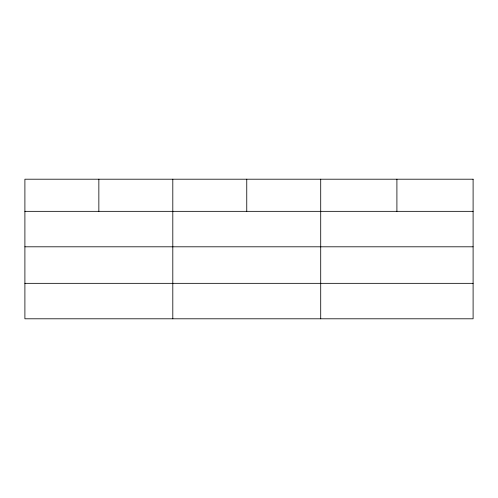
<?xml version="1.0" encoding="UTF-8"?>
<svg xmlns="http://www.w3.org/2000/svg" width="498" height="498" viewBox="0 0 498 498"><rect width="100%" height="100%" fill="white"/><g stroke="black" fill="none" stroke-linecap="round" stroke-linejoin="round"><path stroke-width="0.75" d="M24.9 211.339L473.1 211.339M24.9 246.803L473.1 246.803M24.9 283.337L473.1 283.337M396.906 179.205L396.906 211.339M320.712 179.205L320.712 318.795M246.759 179.205L246.759 211.339M172.806 179.205L172.806 318.795M98.853 179.205L98.853 211.339M473.1 179.205L24.9 179.205L24.9 318.795L473.1 318.795L473.1 179.205"/></g></svg>
